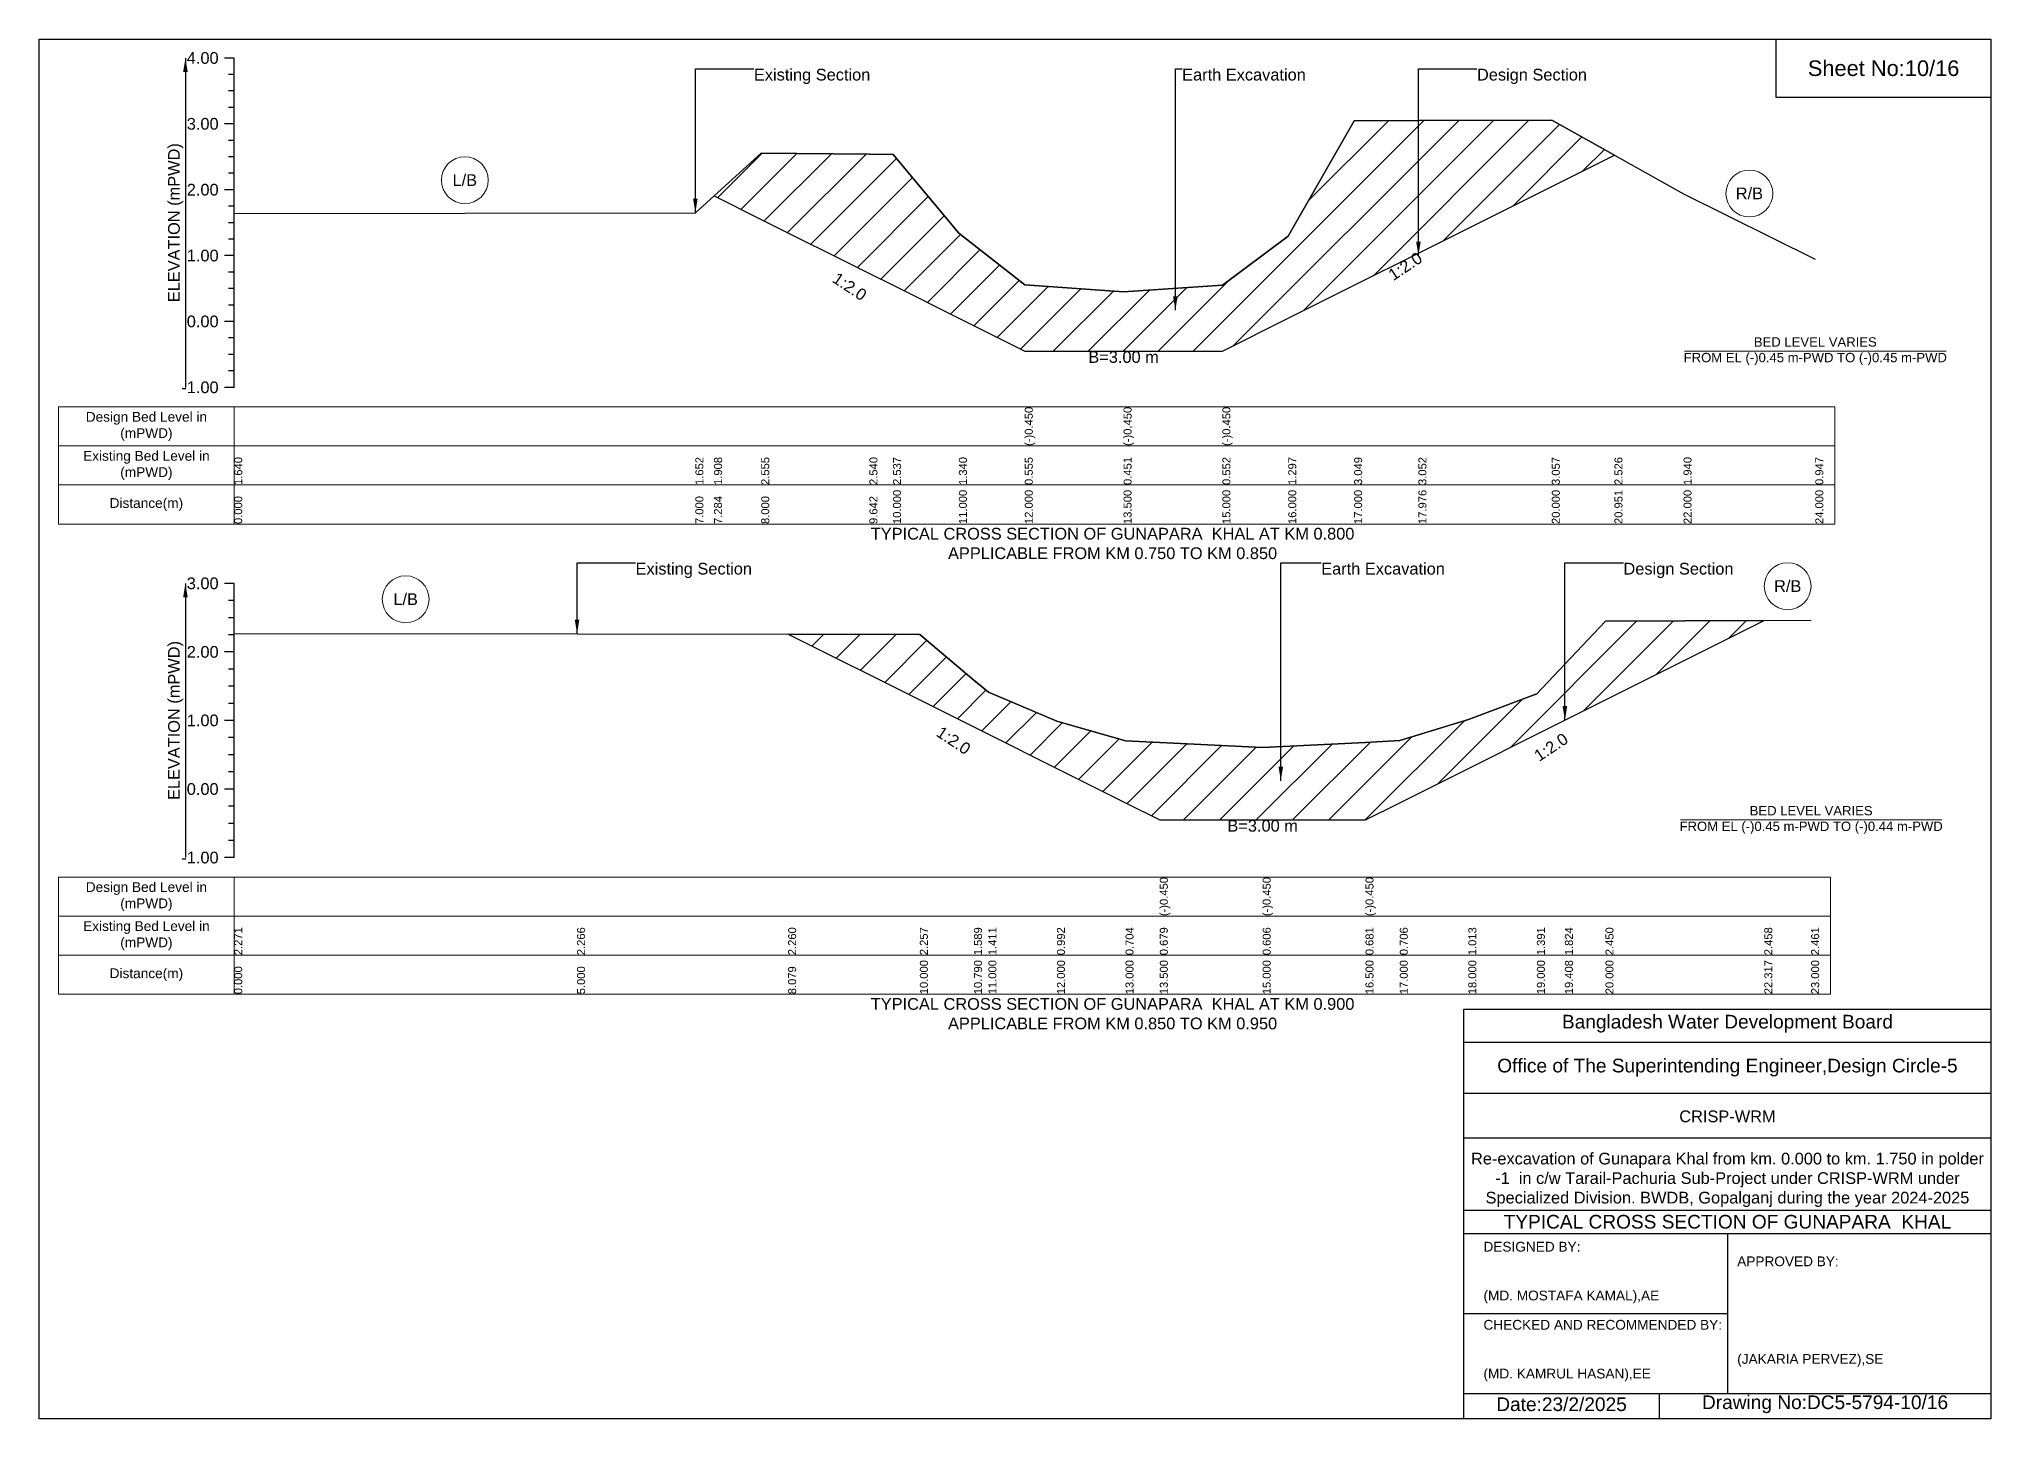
# Model space of a CAD drawing. Header units: inches. Extents: x 91000 to 268000, y -12452 to 3.
# Drawn here: x 190000 to 198000, y -5656 to 0 of the extents above; entities that cross this region are included whole.
import ezdxf

# ---------------------------------------------------------------- set-up
doc = ezdxf.new("R2010")
doc.units = ezdxf.units.IN
doc.header["$LTSCALE"] = 7
doc.header["$MEASUREMENT"] = 0
for name, color, linetype, lineweight in [('Cross section Data Border', 7, 'Continuous', 9), ('Cross Section Labels', 7, 'Continuous', 9), ('Existing_Bed_Level for Xsection', 7, 'Continuous', 25)]:
    doc.layers.add(name, color=color, linetype=linetype, lineweight=lineweight)
doc.styles.get("Standard").update_dxf_attribs({"font": 'arial.ttf'})
doc.dimstyles.get("Standard").update_dxf_attribs({"dimtxt": 0.18, "dimasz": 0.18, "dimexe": 0.18, "dimexo": 0.0625, "dimgap": 0.09, "dimtad": 0, "dimtih": 1, "dimtoh": 1, "dimdec": 4, "dimzin": 0, "dimdsep": 46, "dimtxsty": 'Standard', "dimcen": 0.09, "dimadec": 0, "dimazin": 0, "dimtfac": 1, "dimtdec": 4, "dimtofl": 0, "dimtmove": 0, "dimatfit": 3, "dimfxl": 1, "dimtolj": 1, "dimtzin": 0, "dimarcsym": 0})

msp = doc.modelspace()

# ---------------------------------------------------------------- hatches: boundary and pattern name
at = {"layer": 'Existing_Bed_Level for Xsection'}
h = msp.add_hatch(dxfattribs=at)
h.set_pattern_fill('ANSI31', color=256, scale=810, style=0)
h.set_pattern_definition([(45, (0, 160), (-71.59456, 71.59456), [])])
h.paths.add_polyline_path([(192766.6, -642.6), (192960, -739.3), (193403.3, -960.9), (193500, -1009.3), (193770, -1144.3), (194040, -1279.3), (194445, -1279.3), (194850, -1279.3), (195120, -1144.3), (195390, -1009.3), (195653.4, -877.6), (196200, -604.3), (196456.9, -475.8), (196200, -332.4), (195653.4, -333.9), (195390, -334.6), (195120, -807.6), (194850, -1008.7), (194445, -1036), (194040, -1007.9), (193770, -796), (193500, -472.8), (193403.3, -471.9), (192960, -467.9)])
h = msp.add_hatch(dxfattribs=at)
h.set_pattern_fill('ANSI31', color=256, scale=843, style=0)
h.set_pattern_definition([(45, (0, 160), (-74.511377, 74.511377), [])])
h.paths.add_polyline_path([(193070.2, -2439), (193610, -2708.9), (193831.9, -2819.8), (193891, -2849.4), (194172, -2989.9), (194453, -3130.4), (194593.5, -3200.6), (195015, -3200.6), (195436.5, -3200.6), (195577, -3130.4), (195858, -2989.9), (196139, -2849.4), (196253.8, -2792), (196420, -2708.9), (197071.1, -2383.3), (196420, -2385.7), (196253.8, -2561.7), (196139, -2683.3), (195858, -2789.5), (195577, -2875.8), (195436.5, -2882.8), (195015, -2904), (194593.5, -2883.3), (194453, -2876.3), (194172, -2795.4), (193891, -2677.7), (193831.9, -2627.7), (193610, -2440)])

# ---------------------------------------------------------------- linework, layer by layer
for points in [[(190000, 0), (198000, 0), (198000, -5656), (190000, -5656)], [(197120, 0), (198000, 0), (198000, -240), (197120, -240)]]:
    msp.add_lwpolyline(points, close=True)
for points in [[(195840, -5656), (195840, -3976), (198000, -3976)], [(195840, -4112), (198000, -4112)], [(195840, -4320), (198000, -4320)], [(195840, -4504), (198000, -4504)], [(195840, -4800), (198000, -4800)], [(195840, -4896), (198000, -4896)], [(196920, -4896), (196920, -5552)], [(195840, -5224), (196920, -5224)], [(195840, -5552), (198000, -5552)], [(196640, -5552), (196640, -5656)]]:
    msp.add_lwpolyline(points)
at = {"layer": 'Cross section Data Border'}
for points in [[(190080, -1507.8), (197360, -1507.8), (197360, -1987.8), (190080, -1987.8)], [(190080, -3435.2), (197343, -3435.2), (197343, -3915.2), (190080, -3915.2)]]:
    msp.add_lwpolyline(points, close=True, dxfattribs=at)
for points in [[(190800, -1507.8), (190800, -1987.8)], [(190080, -1667.8), (197360, -1667.8)], [(190080, -1827.8), (197360, -1827.8)], [(190800, -3435.2), (190800, -3915.2)], [(190080, -3595.2), (197343, -3595.2)], [(190080, -3755.2), (197343, -3755.2)]]:
    msp.add_lwpolyline(points, dxfattribs=at)
at = {"layer": 'Cross Section Labels'}
for points in [[(196744.2, -1279.3), (197815.8, -1279.3)], [(196727.2, -3200.6), (197798.8, -3200.6)]]:
    msp.add_lwpolyline(points, dxfattribs=at)
for centre in [(191745, -578.4), (197010, -633), (197167, -2242.5), (191502.5, -2296.2)]:
    msp.add_circle(centre, 96, dxfattribs=at)
at = {"layer": 'Existing_Bed_Level for Xsection'}
for points in [[(190800, -77.8), (190760, -77.8)], [(190800, -1427.8), (190800, -1157.8), (190800, -887.8), (190800, -617.8), (190800, -347.8), (190800, -77.8)], [(190800, -145.3), (190776, -145.3)], [(190800, -212.8), (190776, -212.8)], [(190800, -280.3), (190776, -280.3)], [(190800, -347.8), (190760, -347.8)], [(190800, -715), (192690, -711.7), (192766.6, -642.6), (192960, -467.9), (193403.3, -471.9), (193500, -472.8), (193770, -796), (194040, -1007.9), (194040, -1007.9), (194445, -1036), (194445, -1036), (194850, -1008.7), (194850, -1008.7), (195120, -807.6), (195390, -334.6), (195653.4, -333.9), (196200, -332.4), (196456.9, -475.8), (196740, -634), (197280, -902.1)], [(190800, -415.3), (190776, -415.3)], [(190800, -482.8), (190776, -482.8)], [(190800, -550.3), (190776, -550.3)], [(190800, -617.8), (190760, -617.8)], [(190800, -685.3), (190776, -685.3)], [(190800, -752.8), (190776, -752.8)], [(190800, -820.3), (190776, -820.3)], [(190800, -887.8), (190760, -887.8)], [(190800, -955.3), (190776, -955.3)], [(190800, -1022.8), (190776, -1022.8)], [(190800, -1090.3), (190776, -1090.3)], [(190800, -1157.8), (190760, -1157.8)], [(190800, -1225.3), (190776, -1225.3)], [(190800, -1292.8), (190776, -1292.8)], [(190800, -1427.8), (190760, -1427.8)], [(190800, -1360.3), (190776, -1360.3)], [(190800, -2231.2), (190760, -2231.2)], [(190800, -3355.2), (190800, -3074.2), (190800, -2793.2), (190800, -2512.2), (190800, -2231.2)], [(190800, -2301.4), (190776, -2301.4)], [(190800, -2371.7), (190776, -2371.7)], [(190800, -2436), (192205, -2437.4), (193070.2, -2439), (193610, -2440), (193831.9, -2627.7), (193891, -2677.7), (194172, -2795.4), (194453, -2876.3), (194593.5, -2883.3), (194593.5, -2883.3), (195015, -2904), (195015, -2904), (195436.5, -2882.8), (195436.5, -2882.8), (195577, -2875.8), (195858, -2789.5), (196139, -2683.3), (196253.8, -2561.7), (196420, -2385.7), (197071.1, -2383.3), (197263, -2382.6)], [(190800, -2441.9), (190776, -2441.9)], [(190800, -2512.2), (190760, -2512.2)], [(190800, -2582.4), (190776, -2582.4)], [(190800, -2652.7), (190776, -2652.7)], [(190800, -2793.2), (190760, -2793.2)], [(190800, -2722.9), (190776, -2722.9)], [(190800, -2863.4), (190776, -2863.4)], [(190800, -2933.7), (190776, -2933.7)], [(190800, -3003.9), (190776, -3003.9)], [(190800, -3074.2), (190760, -3074.2)], [(190800, -3144.4), (190776, -3144.4)], [(190800, -3214.7), (190776, -3214.7)], [(190800, -3355.2), (190760, -3355.2)], [(190800, -3284.9), (190776, -3284.9)]]:
    msp.add_lwpolyline(points, dxfattribs=at)
for points in [[(192766.6, -642.6), (192960, -739.3), (193403.3, -960.9), (193500, -1009.3), (193770, -1144.3), (194040, -1279.3), (194040, -1279.3), (194445, -1279.3), (194445, -1279.3), (194850, -1279.3), (194850, -1279.3), (195120, -1144.3), (195390, -1009.3), (195653.4, -877.6), (196200, -604.3), (196456.9, -475.8), (196456.9, -475.8), (196456.9, -475.8), (196200, -332.4), (195653.4, -333.9), (195390, -334.6), (195120, -807.6), (194850, -1008.7), (194850, -1008.7), (194445, -1036), (194445, -1036), (194040, -1007.9), (194040, -1007.9), (193770, -796), (193500, -472.8), (193403.3, -471.9), (192960, -467.9)], [(193070.2, -2439), (193070.2, -2439), (193610, -2708.9), (193831.9, -2819.8), (193891, -2849.4), (194172, -2989.9), (194453, -3130.4), (194593.5, -3200.6), (194593.5, -3200.6), (195015, -3200.6), (195015, -3200.6), (195436.5, -3200.6), (195436.5, -3200.6), (195577, -3130.4), (195858, -2989.9), (196139, -2849.4), (196253.8, -2792), (196420, -2708.9), (197071.1, -2383.3), (196420, -2385.7), (196253.8, -2561.7), (196139, -2683.3), (195858, -2789.5), (195577, -2875.8), (195436.5, -2882.8), (195436.5, -2882.8), (195015, -2904), (195015, -2904), (194593.5, -2883.3), (194593.5, -2883.3), (194453, -2876.3), (194172, -2795.4), (193891, -2677.7), (193831.9, -2627.7), (193610, -2440), (193070.2, -2439)]]:
    msp.add_lwpolyline(points, close=True, dxfattribs=at)

# ---------------------------------------------------------------- texts
at = {"attachment_point": 5}
for s, insert, char_height in [('Sheet No:10/16', (197560, -120), 64), ('Bangladesh Water Development Board', (196920, -4036), 56), ('Office of The Superintending Engineer,Design Circle-5', (196920, -4216), 56)]:
    msp.add_mtext(s, dxfattribs=dict(at, insert=insert, char_height=char_height))
for s, insert, char_height, width, attachment_point in [('CRISP-WRM', (196920, -4416), 48, 2240, 5), ('Re-excavation of Gunapara Khal from km. 0.000 to km. 1.750 in polder -1  in c/w Tarail-Pachuria Sub-Project under CRISP-WRM under Specialized Division. BWDB, Gopalganj during the year 2024-2025', (196920, -4676), 48, 2160, 5), ('TYPICAL CROSS SECTION OF GUNAPARA  KHAL', (196920, -4848), 56, 2240, 5), ('DESIGNED BY:^J^J^J(MD. MOSTAFA KAMAL),AE', (195920, -5056), 40, 1120, 4), ('APPROVED BY:^J^J^J^J^J^J(JAKARIA PERVEZ),SE', (196960, -5216), 40, 1120, 4), ('CHECKED AND RECOMMENDED BY:^J^J^J(MD. KAMRUL HASAN),EE', (195920, -5376), 40, 1120, 4), ('Date:23/2/2025 ', (196240, -5596), 56, 1120, 5), ('Drawing No:DC5-5794-10/16', (197320, -5596), 56, 1760, 5)]:
    msp.add_mtext(s, dxfattribs=dict(insert=insert, char_height=char_height, width=width, attachment_point=attachment_point))
at = {"layer": 'Cross section Data Border', "char_height": 40, "width": 640, "attachment_point": 5}
for s, insert in [('Design Bed Level in (mPWD)', (190440, -1587.8)), ('Existing Bed Level in (mPWD)', (190440, -1747.8)), ('Distance(m)', (190440, -1907.8)), ('Design Bed Level in (mPWD)', (190440, -3515.2)), ('Existing Bed Level in (mPWD)', (190440, -3675.2)), ('Distance(m)', (190440, -3835.2))]:
    msp.add_mtext(s, dxfattribs=dict(at, insert=insert))
at = {"layer": 'Cross Section Labels'}
for s, insert, char_height, attachment_point in [('Existing Section', (192930, -122), 48, 1), ('Earth Excavation', (194685, -122), 48, 1), ('Design Section', (195893.4, -122), 48, 1), ('L/B', (191745, -578.4), 48, 5), ('R/B', (197010, -633), 48, 5), ('B=3.00 m', (194445, -1279.3), 48, 2), ('BED LEVEL VARIES ^JFROM EL (-)0.45 m-PWD TO (-)0.45 m-PWD', (197280, -1279.3), 38.4, 5), ('TYPICAL CROSS SECTION OF GUNAPARA  KHAL AT KM 0.800^JAPPLICABLE FROM KM 0.750 TO KM 0.850', (194400, -2067.8), 48, 5), ('Existing Section', (192445, -2146.9), 48, 1), ('Earth Excavation', (195255, -2146.9), 48, 1), ('Design Section', (196493.8, -2146.9), 48, 1), ('R/B', (197167, -2242.5), 48, 5), ('L/B', (191502.5, -2296.2), 48, 5), ('B=3.00 m', (195015, -3200.6), 48, 2), ('BED LEVEL VARIES ^JFROM EL (-)0.45 m-PWD TO (-)0.44 m-PWD', (197263, -3200.6), 38.4, 5), ('TYPICAL CROSS SECTION OF GUNAPARA  KHAL AT KM 0.900^JAPPLICABLE FROM KM 0.850 TO KM 0.950', (194400, -3995.2), 48, 5)]:
    msp.add_mtext(s, dxfattribs=dict(at, insert=insert, char_height=char_height, attachment_point=attachment_point))
at = {"layer": 'Cross Section Labels', "char_height": 48, "attachment_point": 2}
for insert, rotation in [((195585.9, -911.3), 33.69007), ((193335.8, -994.7), 326.30993), ((193761.6, -2854.9), 326.30993), ((196183.5, -2882.3), 33.69007)]:
    msp.add_mtext('1:2.0', dxfattribs=dict(at, insert=insert, rotation=rotation))
at = {"layer": 'Existing_Bed_Level for Xsection', "char_height": 48, "attachment_point": 6}
for s, insert in [('4.00', (190736, -77.8)), ('3.00', (190736, -347.8)), ('2.00', (190736, -617.8)), ('1.00', (190736, -887.8)), ('0.00', (190736, -1157.8)), ('-1.00', (190736, -1427.8)), ('3.00', (190736, -2231.2)), ('2.00', (190736, -2512.2)), ('1.00', (190736, -2793.2)), ('0.00', (190736, -3074.2)), ('-1.00', (190736, -3355.2))]:
    msp.add_mtext(s, dxfattribs=dict(at, insert=insert))
at = {"layer": 'Existing_Bed_Level for Xsection', "rotation": 90}
for s, insert, char_height, attachment_point in [('ELEVATION (mPWD)', (190560, -752.8), 48, 5), ('(-)0.450', (194040, -1667.8), 32.8, 1), ('(-)0.450', (194445, -1667.8), 32.8, 1), ('(-)0.450', (194850, -1667.8), 32.8, 1), ('1.640', (190800, -1827.8), 32.8, 1), ('1.652', (192690, -1827.8), 32.8, 1), ('1.908', (192766.6, -1827.8), 32.8, 1), ('2.555', (192960, -1827.8), 32.8, 1), ('2.540', (193403.3, -1827.8), 32.8, 1), ('2.537', (193500, -1827.8), 32.8, 1), ('1.340', (193770, -1827.8), 32.8, 1), ('0.555', (194040, -1827.8), 32.8, 1), ('0.451', (194445, -1827.8), 32.8, 1), ('0.552', (194850, -1827.8), 32.8, 1), ('1.297', (195120, -1827.8), 32.8, 1), ('3.049', (195390, -1827.8), 32.8, 1), ('3.052', (195653.4, -1827.8), 32.8, 1), ('3.057', (196200, -1827.8), 32.8, 1), ('2.526', (196456.9, -1827.8), 32.8, 1), ('1.940', (196740, -1827.8), 32.8, 1), ('0.947', (197280, -1827.8), 32.8, 1), ('0.000', (190800, -1987.8), 32.8, 1), ('7.000', (192690, -1987.8), 32.8, 1), ('7.284', (192766.6, -1987.8), 32.8, 1), ('8.000', (192960, -1987.8), 32.8, 1), ('9.642', (193403.3, -1987.8), 32.8, 1), ('10.000', (193500, -1987.8), 32.8, 1), ('11.000', (193770, -1987.8), 32.8, 1), ('12.000', (194040, -1987.8), 32.8, 1), ('13.500', (194445, -1987.8), 32.8, 1), ('15.000', (194850, -1987.8), 32.8, 1), ('16.000', (195120, -1987.8), 32.8, 1), ('17.000', (195390, -1987.8), 32.8, 1), ('17.976', (195653.4, -1987.8), 32.8, 1), ('20.000', (196200, -1987.8), 32.8, 1), ('20.951', (196456.9, -1987.8), 32.8, 1), ('22.000', (196740, -1987.8), 32.8, 1), ('24.000', (197280, -1987.8), 32.8, 1), ('ELEVATION (mPWD)', (190560, -2793.2), 48, 5), ('(-)0.450', (194593.5, -3595.2), 32.8, 1), ('(-)0.450', (195015, -3595.2), 32.8, 1), ('(-)0.450', (195436.5, -3595.2), 32.8, 1), ('2.271', (190800, -3755.2), 32.8, 1), ('2.266', (192205, -3755.2), 32.8, 1), ('2.260', (193070.2, -3755.2), 32.8, 1), ('2.257', (193610, -3755.2), 32.8, 1), ('1.589', (193831.9, -3755.2), 32.8, 1), ('1.411', (193891, -3755.2), 32.8, 1), ('0.992', (194172, -3755.2), 32.8, 1), ('0.704', (194453, -3755.2), 32.8, 1), ('0.679', (194593.5, -3755.2), 32.8, 1), ('0.606', (195015, -3755.2), 32.8, 1), ('0.681', (195436.5, -3755.2), 32.8, 1), ('0.706', (195577, -3755.2), 32.8, 1), ('1.013', (195858, -3755.2), 32.8, 1), ('1.391', (196139, -3755.2), 32.8, 1), ('1.824', (196253.8, -3755.2), 32.8, 1), ('2.450', (196420, -3755.2), 32.8, 1), ('2.458', (197071.1, -3755.2), 32.8, 1), ('2.461', (197263, -3755.2), 32.8, 1), ('0.000', (190800, -3915.2), 32.8, 1), ('5.000', (192205, -3915.2), 32.8, 1), ('8.079', (193070.2, -3915.2), 32.8, 1), ('10.000', (193610, -3915.2), 32.8, 1), ('10.790', (193831.9, -3915.2), 32.8, 1), ('11.000', (193891, -3915.2), 32.8, 1), ('12.000', (194172, -3915.2), 32.8, 1), ('13.000', (194453, -3915.2), 32.8, 1), ('13.500', (194593.5, -3915.2), 32.8, 1), ('15.000', (195015, -3915.2), 32.8, 1), ('16.500', (195436.5, -3915.2), 32.8, 1), ('17.000', (195577, -3915.2), 32.8, 1), ('18.000', (195858, -3915.2), 32.8, 1), ('19.000', (196139, -3915.2), 32.8, 1), ('19.408', (196253.8, -3915.2), 32.8, 1), ('20.000', (196420, -3915.2), 32.8, 1), ('22.317', (197071.1, -3915.2), 32.8, 1), ('23.000', (197263, -3915.2), 32.8, 1)]:
    msp.add_mtext(s, dxfattribs=dict(at, insert=insert, char_height=char_height, attachment_point=attachment_point))

# ---------------------------------------------------------------- leaders
at = {"layer": 'Cross Section Labels', "annotation_type": 0, "has_hookline": 1, "hookline_direction": 0}
for points, text_width in [([(192690, -711.7), (192690, -122), (192929.9, -122)], 467.2), ([(194657.2, -1111.7), (194657.2, -122), (194684.9, -122)], 497), ([(195653.4, -887.6), (195653.4, -122), (195893.3, -122)], 441.2), ([(192205, -2437.4), (192205, -2146.9), (192444.9, -2146.9)], 467.2), ([(195089.4, -3039.9), (195089.4, -2146.9), (195254.9, -2146.9)], 497), ([(196253.8, -2792), (196253.8, -2146.9), (196493.7, -2146.9)], 441.2)]:
    msp.add_leader(points, dimstyle='Standard', override={"dimasz": 57.6}, dxfattribs=dict(at, text_width=text_width))
at = {"layer": 'Existing_Bed_Level for Xsection'}
for points in [[(190600, -77.8), (190600, -1427.8)], [(190600, -2231.2), (190600, -3355.2)]]:
    msp.add_leader(points, dimstyle='Standard', override={"dimasz": 57.6}, dxfattribs=at)

doc.saveas('drawing.dxf')
